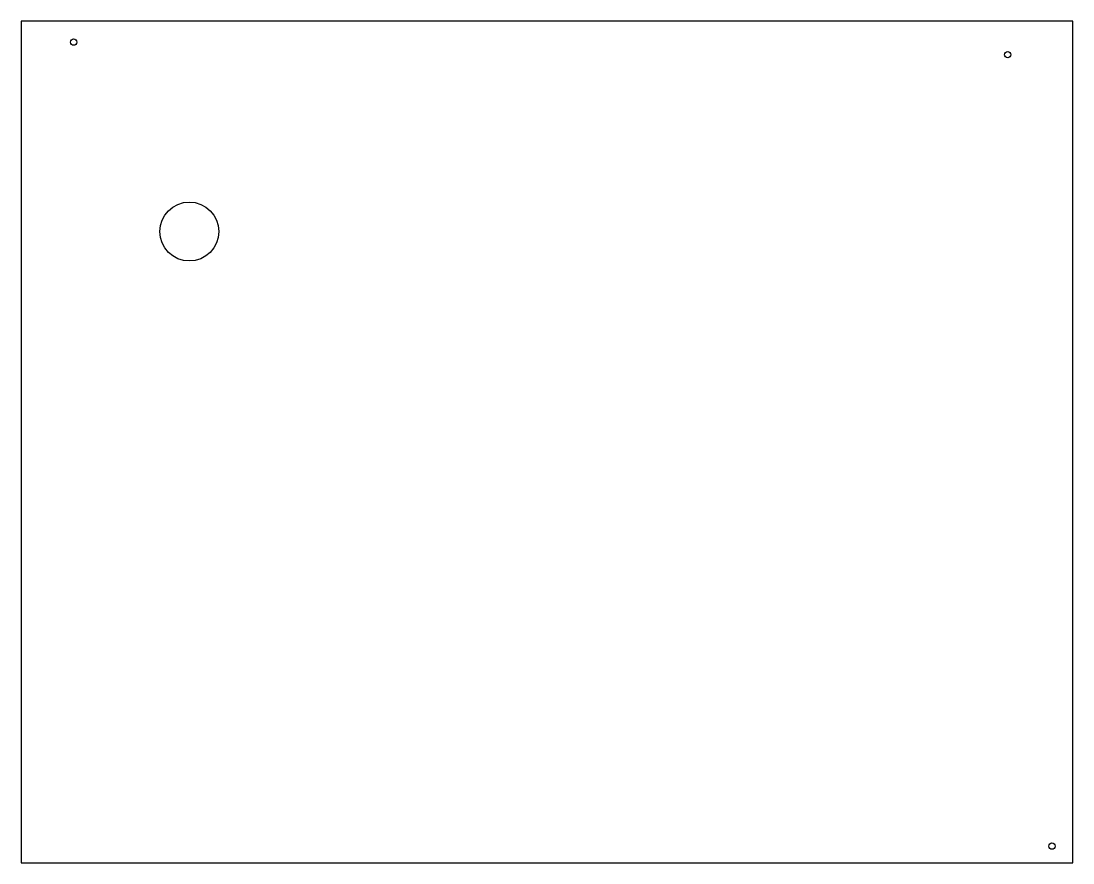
# Model space of a CAD drawing. Header units: millimetres. Extents: x 0 to 500, y -400 to 0.
import ezdxf

# ---------------------------------------------------------------- set-up
doc = ezdxf.new("R2010")
doc.units = ezdxf.units.MM

msp = doc.modelspace()

# ---------------------------------------------------------------- linework, layer by layer
at = {"color": 7, "linetype": 'Continuous', "lineweight": 25}
for p, q in [((0, 0), (0, -400)), ((500, 0), (0, 0)), ((500, -400), (500, 0)), ((0, -400), (500, -400))]:
    msp.add_line(p, q, dxfattribs=at)
for centre, radius in [((25, -10), 1.52), ((469, -16), 1.5), ((80, -100), 14), ((490, -392), 1.5)]:
    msp.add_circle(centre, radius, dxfattribs=at)

doc.saveas('drawing.dxf')
